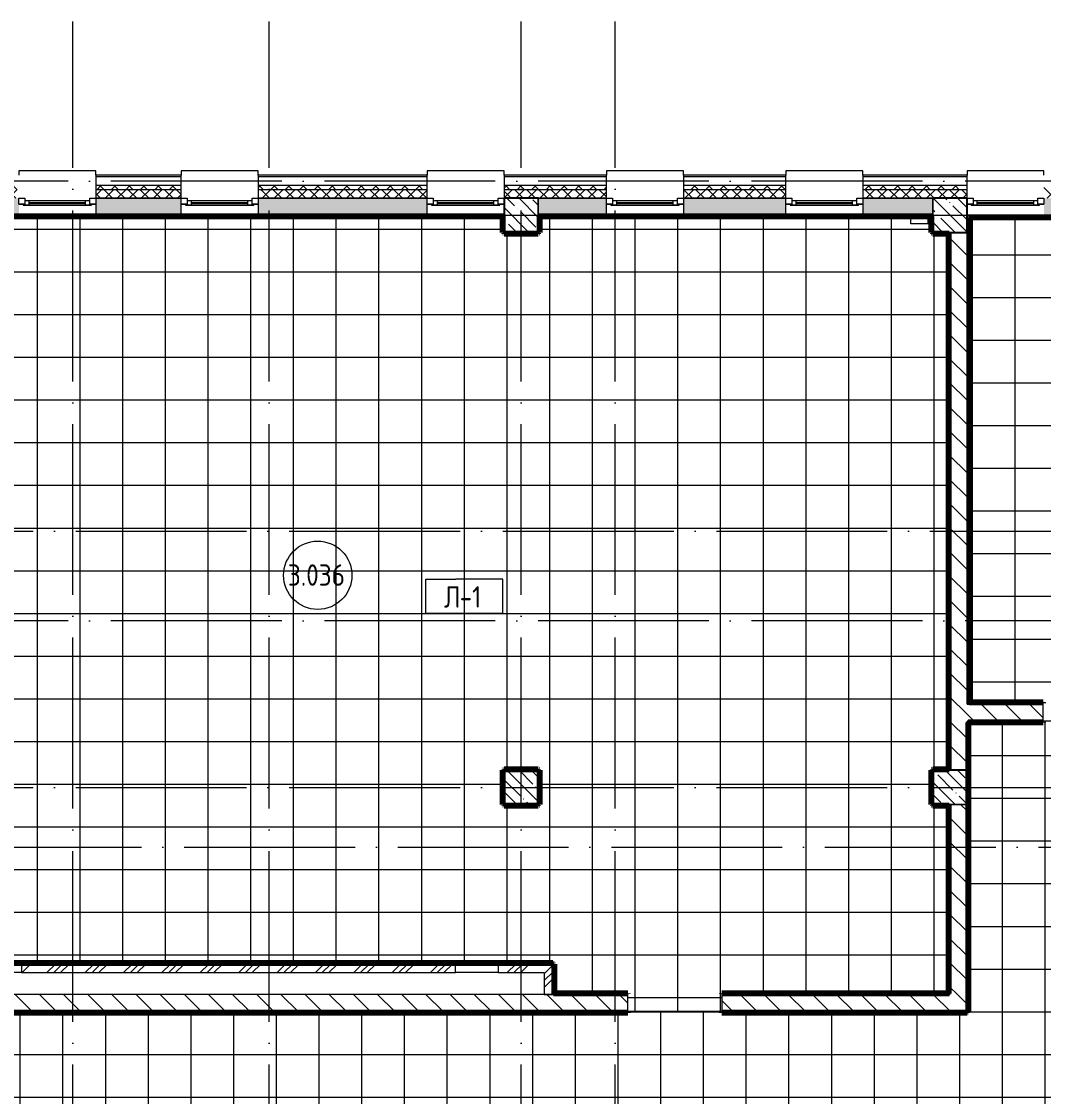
# Model space of a CAD drawing. Header units: millimetres. Extents: x 97 to 215964, y -4577 to 60645.
# Drawn here: x 177098 to 189063, y 48055 to 60645 of the extents above; entities that cross this region are included whole.
import ezdxf

# ---------------------------------------------------------------- set-up
doc = ezdxf.new("R2010")
doc.units = ezdxf.units.MM
doc.linetypes.add('ADSK_Линия сетки', pattern=[2500, 2000, -250, 0, -250])
for name, color, linetype, lineweight in [('A-AREA-____-IDEN', 2, 'Continuous', 20), ('A-FLOR-____-IDEN', 11, 'Continuous', 20), ('A-FLOR-____-OTLN', 192, 'Continuous', 9), ('A-FLOR-____-PATT', 8, 'Continuous', 9), ('A-GENM-____-MCUT', 13, 'Continuous', 9), ('A-GENM-____-OTLN', 13, 'Continuous', 9), ('A-GLAZ-____-MCUT', 151, 'Continuous', 9), ('A-GLAZ-____-OTLN', 151, 'Continuous', 9), ('A-WALL-____-MCUT', 113, 'Continuous', 9), ('A-WALL-____-PATT', 111, 'Continuous', 9), ('A-WALL-FNSH-MCUT', 113, 'Continuous', 9), ('I-WALL-____-OTLN', 2, 'Continuous', 9), ('S-COLS-____-MCUT', 52, 'Continuous', 9), ('S-COLS-____-OTLN', 52, 'Continuous', 9), ('S-GRID-____-OTLN', 1, 'Continuous', 9)]:
    doc.layers.add(name, color=color, linetype=linetype, lineweight=lineweight)
doc.styles.add('GOST Common', font='GOST_Common.ttf', dxfattribs={"width": 0.9, "height": 250})
pattern_1 = [(135, (0, 0), (-141.42136, -141.42136), [])]
pattern_2 = [(45, (0, 0), (-224.5064, 224.5064), []), (45, (79.38, 0), (0, 449.0128), []), (45, (-79.38, 0), (0, 449.0128), [])]
pattern_3 = [(135, (0, 0), (-142.5612, -142.5612), []), (135, (142.56, 0), (-142.5612, -142.5612), [252.016, -50.403, 3.353, -47.05])]

# ---------------------------------------------------------------- blocks, each defined once
blk = doc.blocks.new('Окно_СКБ_1Ст1 - 120_Окно_СКБ_1Ст_900_ОК6Л-29019250-О_АИ_ПП_8_400_Целиком')
at = {"layer": 'A-GLAZ-____-MCUT', "color": 90}
for p, q in [((-450, -195), (-450, -125)), ((-450, -125), (-380, -125)), ((-380, -125), (-380, -195)), ((380, -195), (380, -125)), ((380, -125), (450, -125)), ((450, -125), (450, -195)), ((-380, -195), (-450, -195)), ((-380, -195), (-400, -195)), ((-400, -195), (-400, -205)), ((-400, -205), (400, -205)), ((400, -205), (-400, -205)), ((380, -155), (-380, -155)), ((-380, -155), (-380, -195)), ((-330, -205), (-330, -155)), ((330, -205), (330, -155)), ((380, -195), (380, -155)), ((450, -195), (380, -195)), ((400, -195), (380, -195)), ((400, -205), (400, -195))]:
    blk.add_line(p, q, dxfattribs=at)
at = {"layer": 'A-GLAZ-____-MCUT', "color": 10, "lineweight": 5}
for p, q in [((-330, -175), (330, -175)), ((330, -185), (-330, -185))]:
    blk.add_line(p, q, dxfattribs=at)
at = {"layer": 'A-GLAZ-____-OTLN', "color": 10, "lineweight": 5}
for p, q in [((-450, -195), (-400, -195)), ((400, -195), (450, -195))]:
    blk.add_line(p, q, dxfattribs=at)
blk = doc.blocks.new('Окно_СКБ_1Ст1 - 120_Окно_СКБ_1Ст_900_ОК6Л-V16-О_АИ_ПП_8_400_Целиком')
at = {"layer": 'A-GLAZ-____-MCUT', "color": 90}
for p, q in [((-450, -195), (-450, -125)), ((-450, -125), (-380, -125)), ((-380, -125), (-380, -195)), ((380, -195), (380, -125)), ((380, -125), (450, -125)), ((450, -125), (450, -195)), ((-380, -195), (-450, -195)), ((-380, -195), (-400, -195)), ((-400, -195), (-400, -205)), ((-400, -205), (400, -205)), ((400, -205), (-400, -205)), ((380, -155), (-380, -155)), ((-380, -155), (-380, -195)), ((-330, -205), (-330, -155)), ((330, -205), (330, -155)), ((380, -195), (380, -155)), ((450, -195), (380, -195)), ((400, -195), (380, -195)), ((400, -205), (400, -195))]:
    blk.add_line(p, q, dxfattribs=at)
at = {"layer": 'A-GLAZ-____-MCUT', "color": 10, "lineweight": 5}
for p, q in [((-330, -175), (330, -175)), ((330, -185), (-330, -185))]:
    blk.add_line(p, q, dxfattribs=at)
at = {"layer": 'A-GLAZ-____-OTLN', "color": 10, "lineweight": 5}
for p, q in [((-450, -195), (-400, -195)), ((400, -195), (450, -195))]:
    blk.add_line(p, q, dxfattribs=at)
blk = doc.blocks.new('WNW_Отлив1 - Отлив_металлический 2-28596055-О_АИ_ПП_8_400_Целиком')
at = {"layer": 'A-GLAZ-____-OTLN', "color": 10, "lineweight": 5}
for p, q in [((450, 320), (-450, 320)), ((-450, 320), (-450, 270)), ((450, 270), (450, 320))]:
    blk.add_line(p, q, dxfattribs=at)
blk = doc.blocks.new('ASML_АР_Отделка Люка - ВО Отделка люков_Грунтовка 0_Шпатлевка 0_Окраска 0_0-42722003-О_АИ_ПП_8_400_Целиком')
at = {"layer": 'A-GENM-____-MCUT', "color": 130, "lineweight": 25}
for p, q in [((250, 3), (-250, 3)), ((-250, 3), (-250, 0)), ((250, 0), (250, 3)), ((-250, 0), (250, 0))]:
    blk.add_line(p, q, dxfattribs=at)
blk = doc.blocks.new('0083_СОШ675_АР_R22_rvt-1-О_АИ_ПП_8_400_Целиком')
at = {"layer": 'A-WALL-____-PATT', "lineweight": 5}
h = blk.add_hatch(dxfattribs=at)
h.set_pattern_fill('FP_9', color=10, style=0, pattern_type=2)
h.set_pattern_definition([(135, (0, 0), (-84.85281, -84.85281), []), (225, (0, 0), (84.85281, -84.85281), [])])
h.paths.add_polyline_path([(136230, 58675), (136350, 58675), (136350, 58725), (134480, 58725), (134480, 58675), (135945, 58675)])
h.paths.add_polyline_path([(133429, 58675), (133580, 58675), (133580, 58725), (132380, 58725), (132380, 58675), (132800, 58675)])
h.paths.add_polyline_path([(129370, 58675), (129370, 58725), (128150, 58725), (128150, 58675), (129027, 58675)])
h.paths.add_polyline_path([(131480, 58675), (131480, 58725), (130270, 58725), (130270, 58675), (130285, 58675)])
h.paths.add_polyline_path([(127250, 58675), (127250, 58725), (126050, 58725), (126050, 58675)])
h.paths.add_polyline_path([(125150, 58675), (125150, 58725), (123950, 58725), (123950, 58675), (123996, 58675)])
h.paths.add_polyline_path([(120170, 58675), (120170, 58725), (119170, 58725), (119170, 58675)])
h.paths.add_polyline_path([(123050, 58675), (123050, 58725), (121070, 58725), (121070, 58675), (122738, 58675)])
h.paths.add_polyline_path([(118270, 58675), (118270, 58725), (113841, 58725), (113841, 58675), (117707, 58675)])
h = blk.add_hatch(dxfattribs=at)
h.set_pattern_fill('FP_16', color=10, style=0, pattern_type=2)
h.set_pattern_definition([(45, (0, 0), (-70.71068, 70.71068), []), (135, (0, 0), (-70.71068, -70.71068), [])])
h.paths.add_polyline_path([(136250, 58575), (136400, 58575), (136400, 58675), (134480, 58675), (134480, 58575), (136230, 58575)])
h.paths.add_polyline_path([(133180, 58575), (133580, 58575), (133580, 58675), (132380, 58675), (132380, 58575), (132800, 58575)])
h.paths.add_polyline_path([(131480, 58575), (131480, 58675), (130270, 58675), (130270, 58575), (130285, 58575)])
h.paths.add_polyline_path([(128970, 58575), (129370, 58575), (129370, 58675), (128150, 58675), (128150, 58575), (128398, 58575)])
h.paths.add_polyline_path([(127250, 58575), (127250, 58675), (126050, 58675), (126050, 58575)])
h.paths.add_polyline_path([(123996, 58575), (125150, 58575), (125150, 58675), (123950, 58675), (123950, 58575)])
h.paths.add_polyline_path([(123050, 58575), (123050, 58675), (121070, 58675), (121070, 58575), (122738, 58575)])
h.paths.add_polyline_path([(120170, 58575), (120170, 58675), (119170, 58675), (119170, 58575)])
h.paths.add_polyline_path([(118270, 58575), (118270, 58675), (113841, 58675), (113841, 58575), (118000, 58575)])
h = blk.add_hatch(dxfattribs=at)
h.set_pattern_fill('FP_69', color=10, style=0, pattern_type=2)
h.set_pattern_definition([(50, (0, 0), (364.3679, -31.8783), [38.1, -419.1]), (355, (0, 0), (-70.48585, 382.1133), [30.48, -335.28]), (100.451, (30.36, -2.66), (293.885, 350.2334), [32.38, -356.18]), (46.184, (0, 101.6), (542.1585, -84.0858), [57.15, -628.65]), (96.636, (45.2, 94.6), (474.8049, 494.8554), [48.57, -534.27]), (351.184, (0, 101.6), (474.8102, 494.85), [45.72, -502.92]), (21, (50.8, 76.2), (303.22847, -204.53046), [38.1, -419.1]), (326, (50.8, 76.2), (123.6039, 368.376), [30.48, -335.28]), (71.451, (76.07, 59.16), (426.8341, 163.8427), [32.38, -356.18]), (37.5, (0, 0), (6.17665, 169.11015), [16.764, -314.452, 16.764, -323.596, -336.55]), (37.5, (0, 0), (6.17665, 169.11015), [-671.576, 16.764, -319.786]), (7.5, (0, 0), (133.63888, 200.3615), [16.764, -177.292, 16.764, -306.832, -128.27]), (7.5, (0, 0), (133.63888, 200.3615), [-517.652, 16.764, -111.506]), (327.5, (-113.28, 0), (271.18182, -11.45836), [16.764, -110.236, 16.764, -379.476, -525.78]), (327.5, (-113.28, 0), (271.18182, -11.45836), [-523.24, 16.764, -509.016]), (317.5, (-164.08, 0), (296.2585, 50.85285), [16.764, -148.336, 16.764, -246.38, -373.38]), (317.5, (-164.08, 0), (296.2585, 50.85285), [-428.244, 16.764, -356.616])])
h.paths.add_polyline_path([(136500, 58375), (136500, 58575), (134480, 58575), (134480, 58375), (135945, 58375)])
h.paths.add_polyline_path([(133180, 58375), (133180, 58575), (132380, 58575), (132380, 58375), (132800, 58375)])
h.paths.add_polyline_path([(131480, 58375), (131480, 58575), (130270, 58575), (130270, 58375), (130285, 58375)])
h.paths.add_polyline_path([(128398, 58375), (128970, 58375), (128970, 58575), (128150, 58575), (128150, 58375)])
h.paths.add_polyline_path([(127250, 58375), (127250, 58575), (126050, 58575), (126050, 58375)])
h.paths.add_polyline_path([(125150, 58375), (125150, 58575), (124350, 58575), (124350, 58375)])
h.paths.add_polyline_path([(123050, 58375), (123050, 58575), (121070, 58575), (121070, 58375), (122738, 58375)])
h.paths.add_polyline_path([(118270, 58375), (118270, 58575), (118000, 58575), (118000, 58375)])
h.paths.add_polyline_path([(120170, 58375), (120170, 58575), (119170, 58575), (119170, 58375)])
h.paths.add_polyline_path([(117600, 58375), (117600, 58575), (114250, 58575), (114250, 58375), (115192, 58375)])
h.paths.add_polyline_path([(113400, 58375), (113400, 58575), (109100, 58575), (109100, 58375), (113305, 58375)])
h.paths.add_polyline_path([(113800, 58375), (113850, 58375), (113850, 58575), (113800, 58575)])
h = blk.add_hatch(dxfattribs=at)
h.set_pattern_fill('FP_10', color=10, style=0, pattern_type=2)
h.set_pattern_definition(pattern_1)
h.paths.add_polyline_path([(129170, 51875), (129370, 51875), (129370, 58175), (129170, 58175), (129170, 51908)])
h = blk.add_hatch(dxfattribs=at)
h.set_pattern_fill('FP_10', color=10, style=0, pattern_type=2)
h.set_pattern_definition(pattern_1)
h.paths.add_polyline_path([(136259, 52450), (136499, 52450), (136499, 52650), (131360, 52650), (131360, 52450), (135945, 52450)])
h.paths.add_polyline_path([(129370, 52450), (130260, 52450), (130260, 52650), (129370, 52650)])
h = blk.add_hatch(dxfattribs=at)
h.set_pattern_fill('FP_10', color=10, style=0, pattern_type=2)
h.set_pattern_definition(pattern_1)
h.paths.add_polyline_path([(129370, 49250), (129370, 51475), (129170, 51475), (129170, 49250)])
h = blk.add_hatch(dxfattribs=at)
h.set_pattern_fill('FP_11', color=10, style=0, pattern_type=2)
h.set_pattern_definition(pattern_2)
h.paths.add_polyline_path([(123380, 49506), (123380, 49606), (118300, 49606), (118300, 49506), (122738, 49506)])
h.paths.add_polyline_path([(117800, 49506), (118000, 49506), (118000, 49606), (117800, 49606), (117800, 49603)])
h.paths.add_polyline_path([(124420, 49506), (124420, 49606), (123880, 49606), (123880, 49506)])
h = blk.add_hatch(dxfattribs=at)
h.set_pattern_fill('FP_11', color=10, style=0, pattern_type=2)
h.set_pattern_definition(pattern_2)
h.paths.add_polyline_path([(124520, 49250), (124520, 49606), (124420, 49606), (124420, 49250)])
h = blk.add_hatch(dxfattribs=at)
h.set_pattern_fill('FP_10', color=10, style=0, pattern_type=2)
h.set_pattern_definition(pattern_1)
h.paths.add_polyline_path([(129370, 49050), (129370, 49250), (126500, 49250), (126500, 49050), (127769, 49050)])
h.paths.add_polyline_path([(125400, 49050), (125400, 49250), (110950, 49250), (110950, 49050), (115140, 49050), (115140, 49170), (115640, 49170), (115640, 49050), (125254, 49050)])
h.paths.add_polyline_path([(109100, 49050), (109450, 49050), (109450, 49250), (109100, 49250)])
at = {"layer": 'S-COLS-____-OTLN', "lineweight": 5}
h = blk.add_hatch(dxfattribs=at)
h.set_pattern_fill('FP_8', color=256, style=0, pattern_type=2)
h.set_pattern_definition(pattern_3)
h.paths.add_polyline_path([(123996, 58175), (124350, 58175), (124350, 58575), (123950, 58575), (123950, 58175)])
h = blk.add_hatch(dxfattribs=at)
h.set_pattern_fill('FP_8', color=256, style=0, pattern_type=2)
h.set_pattern_definition(pattern_3)
h.paths.add_polyline_path([(128970, 58175), (129370, 58175), (129370, 58575), (128970, 58575), (128970, 58375)])
h = blk.add_hatch(dxfattribs=at)
h.set_pattern_fill('FP_8', color=256, style=0, pattern_type=2)
h.set_pattern_definition(pattern_3)
h.paths.add_polyline_path([(123950, 51475), (124350, 51475), (124350, 51875), (123950, 51875)])
h = blk.add_hatch(dxfattribs=at)
h.set_pattern_fill('FP_8', color=256, style=0, pattern_type=2)
h.set_pattern_definition(pattern_3)
h.paths.add_polyline_path([(129170, 51475), (129370, 51475), (129370, 51875), (128970, 51875), (128970, 51475), (129027, 51475)])
at = {"layer": 'A-FLOR-____-OTLN', "color": 90}
blk.add_line((128910, 58360), (128910, 58275), dxfattribs=at)
at = {"layer": 'A-WALL-____-MCUT', "color": 90}
for p, q in [((119170, 58825), (119170, 58725)), ((120170, 58725), (120170, 58825)), ((121070, 58825), (121070, 58725)), ((123050, 58725), (123050, 58825)), ((123950, 58825), (123950, 58725)), ((125150, 58725), (125150, 58825)), ((126050, 58825), (126050, 58725)), ((127250, 58725), (127250, 58825)), ((128150, 58825), (128150, 58725)), ((129370, 58725), (129370, 58825)), ((119170, 58675), (119170, 58575)), ((120170, 58575), (120170, 58675)), ((121070, 58675), (121070, 58575)), ((123050, 58575), (123050, 58675)), ((123950, 58675), (123950, 58575)), ((125150, 58575), (125150, 58675)), ((126050, 58675), (126050, 58575)), ((127250, 58575), (127250, 58675)), ((128150, 58675), (128150, 58575)), ((129370, 58575), (129370, 58675)), ((123950, 58575), (124350, 58575)), ((128970, 58575), (129370, 58575))]:
    blk.add_line(p, q, dxfattribs=at)
at = {"layer": 'A-WALL-____-MCUT', "color": 10, "lineweight": 5}
for p, q in [((120170, 58825), (119170, 58825)), ((123050, 58825), (121070, 58825)), ((125150, 58825), (123950, 58825)), ((127250, 58825), (126050, 58825)), ((129370, 58825), (128150, 58825)), ((124350, 58575), (124350, 58375)), ((128970, 58375), (128970, 58575)), ((129370, 51475), (129170, 51475))]:
    blk.add_line(p, q, dxfattribs=at)
at = {"layer": 'A-WALL-____-MCUT', "color": 50, "lineweight": 13}
for p, q in [((119170, 58725), (119170, 58675)), ((120170, 58725), (119170, 58725)), ((120170, 58675), (119170, 58675)), ((120170, 58675), (120170, 58725)), ((121070, 58725), (121070, 58675)), ((123050, 58725), (121070, 58725)), ((123050, 58675), (121070, 58675)), ((123050, 58675), (123050, 58725)), ((123950, 58725), (123950, 58675)), ((125150, 58725), (123950, 58725)), ((125150, 58675), (123950, 58675)), ((125150, 58675), (125150, 58725)), ((126050, 58725), (126050, 58675)), ((127250, 58725), (126050, 58725)), ((127250, 58675), (126050, 58675)), ((127250, 58675), (127250, 58725)), ((128150, 58725), (128150, 58675)), ((129370, 58725), (128150, 58725)), ((129370, 58675), (128150, 58675)), ((129370, 58675), (129370, 58725)), ((119170, 58575), (119170, 58375)), ((120170, 58575), (119170, 58575)), ((119170, 58575), (120170, 58575)), ((120170, 58375), (120170, 58575)), ((121070, 58575), (121070, 58375)), ((123050, 58575), (121070, 58575)), ((121070, 58575), (123050, 58575)), ((123050, 58375), (123050, 58575)), ((125150, 58575), (124350, 58575)), ((124350, 58575), (125150, 58575)), ((125150, 58375), (125150, 58575)), ((126050, 58575), (126050, 58375)), ((127250, 58575), (126050, 58575)), ((126050, 58575), (127250, 58575)), ((127250, 58375), (127250, 58575)), ((128150, 58575), (128150, 58375)), ((128970, 58575), (128150, 58575)), ((128150, 58575), (128970, 58575)), ((119170, 58375), (120170, 58375)), ((121070, 58375), (123050, 58375)), ((124350, 58375), (125150, 58375)), ((126050, 58375), (127250, 58375)), ((128150, 58375), (128970, 58375)), ((129370, 58175), (129170, 58175)), ((129170, 58175), (129170, 51875)), ((129370, 52650), (129370, 58175)), ((130260, 52650), (129370, 52650)), ((130260, 52450), (130260, 52650)), ((129370, 52450), (130260, 52450)), ((129370, 51875), (129370, 52450)), ((129170, 51875), (129370, 51875)), ((129170, 51475), (129170, 49250)), ((129370, 49250), (129370, 51475)), ((123380, 49606), (118300, 49606)), ((123380, 49599), (123380, 49606)), ((124420, 49606), (123880, 49606)), ((123880, 49606), (123880, 49599)), ((124520, 49606), (124420, 49606)), ((124520, 49250), (124520, 49606)), ((118300, 49603), (118300, 49506)), ((118300, 49506), (123380, 49506)), ((123380, 49506), (123380, 49596)), ((123880, 49596), (123880, 49506)), ((123880, 49506), (124420, 49506)), ((124420, 49506), (124420, 49250)), ((125400, 49250), (117800, 49250)), ((124420, 49250), (124520, 49250)), ((125400, 49050), (125400, 49250)), ((129170, 49250), (126500, 49250)), ((126500, 49250), (126500, 49050)), ((129370, 49050), (129370, 49250)), ((115640, 49050), (125400, 49050)), ((126500, 49050), (129370, 49050))]:
    blk.add_line(p, q, dxfattribs=at)
at = {"layer": 'A-WALL-FNSH-MCUT', "color": 90}
for p, q in [((120170, 58845), (119170, 58845)), ((119170, 58845), (119170, 58825)), ((120170, 58825), (120170, 58845)), ((123050, 58845), (121070, 58845)), ((121070, 58845), (121070, 58825)), ((123050, 58825), (123050, 58845)), ((125150, 58845), (123950, 58845)), ((123950, 58845), (123950, 58825)), ((125150, 58825), (125150, 58845)), ((127250, 58845), (126050, 58845)), ((126050, 58845), (126050, 58825)), ((127250, 58825), (127250, 58845)), ((129370, 58845), (128150, 58845)), ((128150, 58845), (128150, 58825)), ((129370, 58825), (129370, 58845))]:
    blk.add_line(p, q, dxfattribs=at)
at = {"layer": 'I-WALL-____-OTLN', "color": 90}
for p, q in [((119170, 58375), (118270, 58375)), ((121070, 58375), (120170, 58375)), ((123950, 58375), (123050, 58375)), ((126050, 58375), (125150, 58375)), ((128150, 58375), (127250, 58375)), ((130270, 58375), (129370, 58375)), ((118300, 49506), (118000, 49506)), ((123880, 49506), (123380, 49506))]:
    blk.add_line(p, q, dxfattribs=at)
at = {"layer": 'S-COLS-____-MCUT', "color": 130, "lineweight": 25}
for p, q in [((124350, 58575), (123950, 58575)), ((123950, 58575), (123950, 58175)), ((129370, 58575), (128970, 58575)), ((129370, 58175), (129370, 58575)), ((124350, 58175), (124350, 58375)), ((128970, 58375), (128970, 58175)), ((123950, 58175), (124350, 58175)), ((128970, 58175), (129370, 58175)), ((124350, 51875), (123950, 51875)), ((123950, 51875), (123950, 51475)), ((124350, 51475), (124350, 51875)), ((129370, 51875), (128970, 51875)), ((128970, 51875), (128970, 51475)), ((129370, 51475), (129370, 51875)), ((123950, 51475), (124350, 51475)), ((128970, 51475), (129170, 51475))]:
    blk.add_line(p, q, dxfattribs=at)
at = {"layer": 'S-COLS-____-OTLN', "color": 90}
for p, q in [((124350, 58375), (124350, 58575)), ((128970, 58575), (128970, 58375)), ((129170, 51475), (129370, 51475))]:
    blk.add_line(p, q, dxfattribs=at)
at = {"layer": 'A-GENM-____-OTLN', "color": 90, "lineweight": 9}
blk.add_blockref('ASML_АР_Отделка Люка - ВО Отделка люков_Грунтовка 0_Шпатлевка 0_Окраска 0_0-42722003-О_АИ_ПП_8_400_Целиком', (123630, 49596), dxfattribs=at)
at = {"layer": 'A-GLAZ-____-OTLN', "color": 90, "lineweight": 9}
for name, p in [('WNW_Отлив1 - Отлив_металлический 2-28596055-О_АИ_ПП_8_400_Целиком', (118720, 58575)), ('WNW_Отлив1 - Отлив_металлический 2-28596055-О_АИ_ПП_8_400_Целиком', (120620, 58575)), ('WNW_Отлив1 - Отлив_металлический 2-28596055-О_АИ_ПП_8_400_Целиком', (123500, 58575)), ('WNW_Отлив1 - Отлив_металлический 2-28596055-О_АИ_ПП_8_400_Целиком', (125600, 58575)), ('WNW_Отлив1 - Отлив_металлический 2-28596055-О_АИ_ПП_8_400_Целиком', (127700, 58575)), ('WNW_Отлив1 - Отлив_металлический 2-28596055-О_АИ_ПП_8_400_Целиком', (129820, 58575)), ('Окно_СКБ_1Ст1 - 120_Окно_СКБ_1Ст_900_ОК6Л-29019250-О_АИ_ПП_8_400_Целиком', (118720, 58700)), ('Окно_СКБ_1Ст1 - 120_Окно_СКБ_1Ст_900_ОК6Л-29019250-О_АИ_ПП_8_400_Целиком', (120620, 58700)), ('Окно_СКБ_1Ст1 - 120_Окно_СКБ_1Ст_900_ОК6Л-V16-О_АИ_ПП_8_400_Целиком', (123500, 58700)), ('Окно_СКБ_1Ст1 - 120_Окно_СКБ_1Ст_900_ОК6Л-29019250-О_АИ_ПП_8_400_Целиком', (125600, 58700)), ('Окно_СКБ_1Ст1 - 120_Окно_СКБ_1Ст_900_ОК6Л-29019250-О_АИ_ПП_8_400_Целиком', (127700, 58700)), ('Окно_СКБ_1Ст1 - 120_Окно_СКБ_1Ст_900_ОК6Л-29019250-О_АИ_ПП_8_400_Целиком', (129820, 58700))]:
    blk.add_blockref(name, p, dxfattribs=at)
blk = doc.blocks.new('ADSK_Марка_Перекрытие - Типоразмер_ADSK_Марка-158127-О_АИ_ПП_8_400_Целиком')
at = {"layer": 'A-FLOR-____-IDEN'}
for p, q in [((-4.5, 4), (-1, 4)), ((-4.5, 0), (-4.5, 4)), ((4.5, 4), (-1, 4)), ((4.5, 0), (4.5, 4)), ((4.5, 0), (-4.5, 0)), ((-4.5, 0), (4, 0))]:
    blk.add_line(p, q, dxfattribs=at)
blk = doc.blocks.new('ADSK_Марка_Помещение_ОдноЗначение - Номер-159740-О_АИ_ПП_8_400_Целиком')
at = {"layer": 'A-AREA-____-IDEN'}
blk.add_circle((0, 0), 4, dxfattribs=at)

msp = doc.modelspace()

# ---------------------------------------------------------------- hatches: boundary and pattern name
at = {"layer": 'A-FLOR-____-PATT'}
h = msp.add_hatch(dxfattribs=at)
h.set_pattern_fill('FP_184', color=256, style=0, pattern_type=2)
h.set_pattern_definition([(0, (182282.86, 53712.5), (0, 500), []), (90, (182282.86, 53712.5), (-500, 3e-14), [])])
h.paths.add_polyline_path([(184197.88761, 49050.000586), (185297.865689, 49050.000701), (185297.88761, 49265.000586), (187952.867075, 49265.000586), (187952.867075, 51459.999414), (187767.865903, 51459.999414), (187767.865903, 51464.999414), (187757.865903, 51466.01099), (187757.865903, 51474.999414), (187752.865903, 51474.999414), (187752.865903, 51874.999414), (187757.865903, 51874.999414), (187757.865903, 51884.999414), (187767.865903, 51884.999414), (187767.865903, 51889.999414), (187952.867075, 51889.999414), (187952.867075, 58159.999414), (187767.865903, 58159.999414), (187767.865903, 58164.999414), (187757.865903, 58164.999414), (187757.865903, 58174.999414), (187752.865903, 58174.999414), (187752.865903, 58275), (187507.843981, 58275), (187507.843981, 58360), (183162.865903, 58360), (183162.865903, 58174.999414), (183157.865903, 58174.999414), (183157.865903, 58164.999414), (183147.865903, 58164.999414), (183146.8916, 58159.999414), (182747.865903, 58159.999414), (182747.843981, 58164.999414), (182737.865903, 58164.999414), (182737.865903, 58174.999414), (182732.865903, 58174.999414), (182732.865903, 58359.999414), (176812.865903, 58359.999414), (176812.865903, 58174.999414), (176807.865903, 58174.999414), (176807.288425, 58164.999414), (176797.865903, 58164.999414), (176797.367842, 58159.999414), (176612.887693, 58159.999414), (176612.887693, 51889.999414), (176797.865903, 51889.999414), (176797.865903, 51884.999414), (176807.865903, 51884.999414), (176807.865903, 51874.999414), (176812.865903, 51873.989537), (176812.865903, 51474.999414), (176807.865903, 51474.999414), (176807.865903, 51464.999414), (176797.865903, 51464.999414), (176797.865903, 51459.999414), (176612.887693, 51459.999414), (176612.887693, 49620.500586), (183317.887329, 49620.500586), (183317.887329, 49615.500586), (183327.887329, 49615.500586), (183327.887329, 49605.500586), (183332.887329, 49605.478231), (183332.887329, 49265.000586), (184197.88761, 49265.000586), (184197.88761, 49050.004572)])
h.paths.add_polyline_path([(183147.865903, 51459.999414), (182747.865903, 51459.999414), (182747.865903, 51464.999414), (182737.865903, 51464.999414), (182737.865903, 51474.999414), (182732.865903, 51476.006344), (182732.865903, 51874.999414), (182737.865903, 51874.999414), (182738.399536, 51884.999414), (182747.865903, 51884.999414), (182748.796362, 51889.999414), (183147.865903, 51889.999414), (183147.865903, 51884.999414), (183157.865903, 51884.999414), (183157.865903, 51874.999414), (183162.865903, 51874.999414), (183162.865903, 51474.999414), (183157.865903, 51474.999414), (183157.507005, 51464.999414), (183147.865903, 51464.999414)])
h = msp.add_hatch(dxfattribs=at)
h.set_pattern_fill('FP_183', color=256, style=0, pattern_type=2)
h.set_pattern_definition([(90, (191732.36, 55412.5), (-500, 3e-14), []), (180, (191732.36, 55412.5), (-6e-14, -500), [])])
h.paths.add_polyline_path([(189057.887824, 52450.002606), (190157.864168, 52450.002921), (190157.887824, 52675.002606), (195271.887824, 52675.002606), (195271.887824, 58350), (193887.843981, 58350), (193887.843981, 58275), (193687.843981, 58275), (193687.843981, 58350), (192392.865903, 58350), (192392.865903, 58174.999414), (192387.865903, 58174.999414), (192387.865903, 58164.999414), (192377.865903, 58164.999414), (192377.865903, 58159.999414), (191977.865903, 58159.999414), (191977.865903, 58164.999414), (191967.865903, 58164.999414), (191967.865903, 58174.999414), (191962.865903, 58175.666593), (191962.865903, 58350), (189732.843981, 58350), (189732.843981, 58275), (189532.843981, 58275), (189532.843981, 58350), (188192.867075, 58350), (188192.867075, 52675.002606), (189057.887824, 52675.002606), (189057.887824, 52649.99862)])
h = msp.add_hatch(dxfattribs=at)
h.set_pattern_fill('FP_186', color=256, style=0, pattern_type=2)
h.set_pattern_definition([(0, (181582.87, 40547.53), (0, 500), []), (90, (181582.87, 40547.53), (-500, 3e-14), [])])
h.paths.add_polyline_path([(171474.043715, 35975), (171897.88841, 35975), (171897.88841, 35990), (172597.865903, 35990), (172597.865903, 39759.999414), (172197.887824, 39759.999414), (172197.887824, 39764.999414), (172187.887824, 39764.999414), (172187.887824, 39774.999414), (172182.887824, 39774.999414), (172182.887824, 40175), (172187.887824, 40175), (172187.887824, 40185), (172197.887824, 40185), (172197.887824, 40190), (172597.865903, 40190), (172597.865903, 45309.999414), (172197.887824, 45309.999414), (172197.865903, 45314.999414), (172187.887824, 45314.999414), (172187.887824, 45324.999414), (172182.887824, 45325), (172182.887824, 45725), (172187.887824, 45725), (172187.887824, 45735), (172197.887824, 45735), (172197.887824, 45740), (172597.865903, 45740), (172597.865903, 49035.000586), (169597.933672, 49035.000586), (169597.933672, 49050.000586), (168497.933672, 49050.000586), (168497.933672, 49035.000586), (167912.887824, 49035.000586), (167912.887824, 39765), (167907.887824, 39765), (167907.879725, 39760), (167882.888672, 39760), (167882.888672, 39615), (167667.866751, 39614.982463), (167667.888672, 36915), (167882.888672, 36914.011716), (167882.888672, 36830), (169387.88841, 36830), (169387.88841, 36825), (169397.88841, 36825), (169397.88841, 36815), (169402.88841, 36814.900662), (169402.88841, 35990), (169797.88841, 35990), (169797.88841, 35975), (170216.283849, 35975)])
h.paths.add_polyline_path([(195188.800797, 48731.791029), (195188.619068, 48732.479078), (195188.619068, 48731.797288)])
h.paths.add_polyline_path([(195168.495887, 48730.472294), (195173.582239, 48731.295562), (195167.632823, 48731.034251)])
h.paths.add_polyline_path([(195012.219859, 48880.21654), (195011.995887, 48887.478128), (195011.581673, 48887.478128), (195011.801386, 48884.978128)])
h.paths.add_polyline_path([(175297.887824, 35975), (176397.887824, 35975), (176397.887824, 35990), (177182.887824, 35990), (177182.887824, 36424.940333), (177187.887824, 36424.940333), (177187.887824, 36434.940333), (177197.887824, 36434.940333), (177197.887824, 36439.940333), (177482.865903, 36439.940333), (177482.865903, 45324.968528), (177487.865903, 45325.867366), (177487.865903, 45334.968424), (177497.865903, 45334.968424), (177497.865903, 45339.968424), (194907.865903, 45340.359921), (194907.865903, 45502.5), (194912.865903, 45502.5), (194912.865903, 45512.5), (194922.865903, 45512.5), (194922.865903, 45517.5), (195282.887824, 45517.5), (195282.887824, 45854.999414), (195497.865903, 45854.999414), (195497.865903, 48054.999414), (195282.887824, 48054.999414), (195282.887824, 48602.500586), (195277.887824, 48602.500586), (195277.079671, 48774.498057), (195270.399715, 48768.005083), (195261.400285, 48761.297529), (195254.297163, 48755.991941), (195244.192695, 48750.29037), (195233.938395, 48744.685224), (195224.541773, 48740.473672), (195223.725279, 48741.160291), (195198.680658, 48733.50999), (195178.557477, 48730.889347), (195158.32557, 48730.893854), (195135.654594, 48734.051847), (195113.006834, 48740.259668), (195097.700115, 48747.459954), (195074.589432, 48761.372235), (195066.592059, 48768.930958), (195046.184859, 48788.658863), (195040.006898, 48798.414418), (195027.509106, 48819.104038), (195015.152714, 48857.293357), (195012.33601, 48873.462074), (195010.995887, 49003.304042), (195010.995887, 49030.000586), (194827.887824, 49030.000586), (194827.887824, 49035.000586), (194797.865903, 49035.000586), (194797.865903, 49050.000586), (193747.865903, 49050.000586), (193747.865903, 49035.000586), (192992.888824, 49035.000586), (192992.888824, 49050.000586), (191892.888824, 49050.000586), (191892.888824, 49035.000586), (191297.888824, 49035.000586), (191297.888824, 49040.000586), (191287.888824, 49040.000586), (191287.888824, 49050.000586), (191282.888824, 49050.000586), (191282.888824, 52435.002606), (190157.887824, 52435.002606), (190157.887824, 52450.002606), (189057.887824, 52450.002606), (189057.887824, 52435.002606), (188182.867075, 52435.002606), (188182.867075, 49050.000586), (188177.867075, 49050.000586), (188177.867075, 49040.000586), (188167.867075, 49040.000586), (188167.800648, 49035.000586), (185297.88761, 49035.000586), (185297.88761, 49050.000586), (184197.88761, 49050.000586), (184197.88761, 49035.000586), (172647.843981, 49035.000586), (172647.865903, 45740), (173047.865903, 45740), (173047.865903, 45735), (173057.865903, 45735), (173057.865903, 45725), (173062.865903, 45725), (173062.865903, 45324.999414), (173057.865903, 45324.999414), (173057.865903, 45314.999414), (173047.865903, 45314.999414), (173047.843981, 45309.999414), (172647.843981, 45309.999414), (172647.865903, 40190), (173047.865903, 40190), (173047.865903, 40185), (173057.865903, 40185), (173057.865903, 40175), (173062.865903, 40175), (173062.865903, 39774.999414), (173057.865903, 39774.999414), (173057.865903, 39764.999414), (173047.865903, 39764.999414), (173047.865903, 39759.999414), (172647.843981, 39759.999414), (172647.865903, 35990), (175297.887824, 35990), (175297.887824, 35985)])
h.paths.add_polyline_path([(195128.022497, 48735.761642), (195130.290066, 48735.874745), (195128.022497, 48737.294971), (195124.731579, 48737.276662), (195127.834229, 48735.848314)])
h.paths.add_polyline_path([(195200.757649, 48769.126679), (195211.791383, 48772.404685), (195202.392628, 48769.711665)])
h.paths.add_polyline_path([(195102.530222, 48783.847241), (195099.280764, 48786.910605), (195101.741099, 48784.437456)])
h.paths.add_polyline_path([(195072.768305, 48812.100283), (195061.865988, 48833.285458), (195054.369105, 48845.539508), (195062.982889, 48826.233168), (195068.823673, 48817.86263), (195072.121686, 48813.044868)])
h.paths.add_polyline_path([(195071.413848, 48814.443898), (195062.407775, 48828.549108), (195055.516408, 48843.930896), (195057.045739, 48842.642898), (195071.021482, 48815.213959)])
h.paths.add_polyline_path([(195268.941328, 48817.86263), (195277.887824, 48833.991217), (195276.932569, 48833.11431), (195269.312418, 48819.324567)])
h.paths.add_polyline_path([(195276.423809, 48830.67512), (195277.887824, 48831.704268), (195276.746986, 48831.169993), (195276.710613, 48831.114295)])
h.paths.add_polyline_path([(195188.942587, 48855.540017), (195185.895887, 48854.840444), (195187.766043, 48854.990074)])
h.paths.add_polyline_path([(195186.892377, 48853.114472), (195198.856977, 48866.581638), (195192.264729, 48858.77253), (195187.892149, 48854.297272)])
h.paths.add_polyline_path([(195144.888752, 48859.195417), (195138.00195, 48868.907683), (195139.310684, 48865.79758), (195144.727045, 48859.386812)])
h.paths.add_polyline_path([(195133.698465, 48881.279312), (195132.93108, 48884.978128), (195133.686316, 48884.978128), (195133.695887, 48882.064179)])
h.paths.add_polyline_path([(195148.049187, 48914.41624), (195151.095887, 48915.115812), (195149.22573, 48914.966182)])
h.paths.add_polyline_path([(195136.632231, 48866.581638), (195133.698465, 48881.279312), (195134.343572, 48894.194105), (195133.668303, 48890.462342), (195133.428298, 48881.279312), (195136.427263, 48867.346588)])
h.paths.add_polyline_path([(195168.495887, 48849.594821), (195178.266986, 48850.803306), (195172.261166, 48850.384205), (195160.595172, 48850.849662), (195152.447991, 48853.978128), (195159.878266, 48850.494232), (195166.579617, 48849.664665), (195167.681838, 48849.624491)])
h.paths.add_polyline_path([(195204.060694, 48884.978128), (195203.305342, 48885.013415), (195203.317106, 48888.562244)])
h.paths.add_polyline_path([(195198.989824, 48902.609669), (195198.989824, 48901.048573), (195199.041021, 48902.378128)])
h.paths.add_polyline_path([(195199.282815, 48867.177181), (195203.323471, 48879.493914), (195203.563475, 48888.676944), (195200.564511, 48902.609669), (195203.293309, 48888.676944), (195202.489677, 48875.398601), (195199.315605, 48867.275572)])
h.paths.add_polyline_path([(195193.531818, 48910.014059), (195181.642394, 48918.248513), (195170.412157, 48920.291591), (195160.288892, 48919.572051), (195164.730607, 48919.572051), (195176.396602, 48919.106594), (195184.543783, 48915.978128), (195193.448407, 48910.057655)])
h.paths.add_polyline_path([(195051.730051, 48916.445529), (195053.229424, 48918.91523), (195051.805435, 48916.683461)])
h.paths.add_polyline_path([(195277.887824, 48931.287878), (195277.020616, 48933.054815), (195277.020616, 48932.977975)])
h.paths.add_polyline_path([(195277.887824, 48935.075635), (195277.020616, 48937.931739), (195272.035507, 48947.149311), (195275.944778, 48938.762037), (195277.465952, 48935.851636)])
h.paths.add_polyline_path([(195081.875306, 48971.598709), (195087.24564, 48975.423215), (195083.73928, 48973.028986)])
h.paths.add_polyline_path([(195095.898053, 48981.624791), (195090.180708, 48977.971668), (195095.255799, 48981.193349)])
h.paths.add_polyline_path([(195115.831064, 48993.706582), (195119.502816, 48994.843725), (195116.070283, 48993.804075)])
h.paths.add_polyline_path([(195214.176913, 48996.552821), (195203.479467, 49000.244592), (195211.699379, 48997.337275), (195213.940974, 48996.627526)])
h.paths.add_polyline_path([(195192.818726, 49003.234932), (195181.471651, 49005.769836), (195192.503049, 49003.304042)])
at = {"layer": 'A-WALL-____-PATT'}
h = msp.add_hatch(color=7, dxfattribs=at)
h.paths.add_polyline_path([(181847.859167, 58364.999414), (181847.859167, 58374.999414), (179867.887824, 58374.999414), (179867.887824, 58364.999414), (181536.122638, 58364.999414)])
h.paths.add_polyline_path([(178967.887824, 58364.999414), (178967.887824, 58374.999414), (177967.88841, 58374.999414), (177967.88841, 58364.999414)])
h.paths.add_polyline_path([(176807.865903, 58364.999414), (177067.88841, 58364.999414), (177067.88841, 58374.999414), (176807.865903, 58374.999414)])
for points in [[(182747.865903, 58164.999414), (182747.865903, 58364.999414), (182737.865903, 58364.999414), (182737.865903, 58164.999414)], [(183157.865903, 58174.999414), (183157.865903, 58375), (183147.865903, 58375), (183147.865903, 58174.999414)], [(187767.865903, 58164.999414), (187767.865903, 58365), (187757.865903, 58365), (187757.865903, 58164.999414)], [(188177.867075, 52650.002606), (188177.867075, 58365), (188167.867075, 58365), (188167.867075, 52650.002606)], [(182747.865903, 58164.999414), (183157.865903, 58164.999414), (183157.865903, 58174.999414), (182747.865903, 58174.999414)], [(187957.867075, 58164.999414), (187967.867075, 58164.999414), (187967.867075, 58174.999414), (187767.865903, 58174.999414), (187767.865903, 58164.999414), (187824.921966, 58164.999414)], [(187967.867075, 51874.999414), (187967.867075, 58164.999414), (187957.867075, 58164.999414), (187957.867075, 51874.999414)], [(188167.867075, 49050.000586), (188177.867075, 49050.000586), (188177.867075, 52450.002606), (188167.867075, 52450.002606), (188167.867075, 50930.487821)], [(183147.865903, 51874.999414), (183147.865903, 51884.999414), (182737.865903, 51884.999414), (182737.865903, 51874.999414), (182747.865903, 51874.999414)], [(182747.865903, 51464.999414), (182747.865903, 51874.999414), (182737.865903, 51874.999414), (182737.865903, 51464.999414)], [(183157.865903, 51474.999414), (183157.865903, 51884.999414), (183147.865903, 51884.999414), (183147.865903, 51474.999414)], [(187957.867075, 51874.999414), (187957.867075, 51884.999414), (187757.865903, 51884.999414), (187757.865903, 51874.999414), (187824.921966, 51874.999414)], [(187767.865903, 51464.999414), (187767.865903, 51874.999414), (187757.865903, 51874.999414), (187757.865903, 51464.999414)], [(182747.865903, 51464.999414), (183157.865903, 51464.999414), (183157.865903, 51474.999414), (182747.865903, 51474.999414)], [(187957.867075, 51464.999414), (187967.867075, 51464.999414), (187967.867075, 51474.999414), (187767.865903, 51474.999414), (187767.865903, 51464.999414), (187824.921966, 51464.999414)], [(187967.867075, 49250.000586), (187967.867075, 51464.999414), (187957.867075, 51464.999414), (187957.867075, 49250.000586)], [(183317.887329, 49605.500586), (183317.887329, 49615.500586), (176597.887693, 49615.500586), (176597.887693, 49605.500586), (181536.122638, 49605.500586)], [(183327.887329, 49260.000586), (183327.887329, 49615.500586), (183317.887329, 49615.500586), (183317.887329, 49260.000586)]]:
    msp.add_hatch(color=7, dxfattribs=at).paths.add_polyline_path(points)
h = msp.add_hatch(color=7, dxfattribs=at)
h.paths.add_polyline_path([(187757.865903, 58365), (187767.865903, 58365), (187767.865903, 58375), (186947.887824, 58375), (186947.887824, 58365), (187196.042033, 58365)])
h.paths.add_polyline_path([(184847.887329, 58365), (186047.887824, 58365), (186047.887824, 58375), (184847.887329, 58375)])
h.paths.add_polyline_path([(183157.865903, 58365), (183947.887329, 58365), (183947.887329, 58375), (183157.865903, 58375)])
h = msp.add_hatch(color=7, dxfattribs=at)
h.paths.add_polyline_path([(195296.887824, 52650.002606), (195296.887824, 52660.002606), (190157.887824, 52660.002606), (190157.887824, 52650.002606), (195057.045739, 52650.002606)])
h.paths.add_polyline_path([(188177.867075, 52650.002606), (189057.887824, 52650.002606), (189057.887824, 52660.002606), (188177.867075, 52660.002606)])
h = msp.add_hatch(color=7, dxfattribs=at)
h.paths.add_polyline_path([(191287.888824, 52440.002606), (191297.888824, 52440.002606), (191297.888824, 52450.002606), (190157.887824, 52450.002606), (190157.887824, 52440.002606)])
h.paths.add_polyline_path([(189057.887824, 52440.002606), (189057.887824, 52450.002606), (188177.867075, 52450.002606), (188177.867075, 52440.002606)])
h = msp.add_hatch(color=7, dxfattribs=at)
h.paths.add_polyline_path([(187957.867075, 49250.000586), (187957.867075, 49260.000586), (185297.88761, 49260.000586), (185297.88761, 49250.000586), (186567.1621, 49250.000586)])
h.paths.add_polyline_path([(184197.88761, 49250.000586), (184197.88761, 49260.000586), (183317.887329, 49260.000586), (183317.887329, 49250.000586), (184051.642369, 49250.000586)])
h = msp.add_hatch(color=7, dxfattribs=at)
h.paths.add_polyline_path([(188177.867075, 49040.000586), (188177.867075, 49050.000586), (185297.88761, 49050.000586), (185297.88761, 49040.000586), (186567.1621, 49040.000586)])
h.paths.add_polyline_path([(184051.642369, 49040.000586), (184197.88761, 49040.000586), (184197.88761, 49050.000586), (169597.933672, 49050.000586), (169597.933672, 49040.000586), (181536.122638, 49040.000586)])
h.paths.add_polyline_path([(168497.933672, 49040.000586), (168497.933672, 49050.000586), (167907.887824, 49050.000586), (167907.887824, 49040.000586)])

# ---------------------------------------------------------------- linework, layer by layer
at = {"layer": 'A-FLOR-____-OTLN'}
for p, q in [((187507.843981, 58275), (187507.843981, 58360)), ((187752.865903, 58275), (187507.843981, 58275)), ((190157.887824, 52450.002606), (189057.887824, 52450.002606)), ((185297.88761, 49050.000586), (184197.88761, 49050.000586))]:
    msp.add_line(p, q, dxfattribs=at)
at = {"layer": 'A-WALL-____-MCUT', "color": 7}
for p, q in [((178967.887824, 58374.999414), (177967.88841, 58374.999414)), ((177967.88841, 58374.999414), (177967.88841, 58364.999414)), ((177967.88841, 58364.999414), (178967.887824, 58364.999414)), ((178967.887824, 58364.999414), (178967.887824, 58374.999414)), ((181847.859167, 58374.999414), (179867.887824, 58374.999414)), ((179867.887824, 58374.999414), (179867.887824, 58364.999414)), ((179867.887824, 58364.999414), (181847.859167, 58364.999414)), ((181847.859167, 58364.999414), (181847.859167, 58374.999414)), ((182737.865903, 58364.999414), (182737.865903, 58164.999414)), ((182747.865903, 58364.999414), (182737.865903, 58364.999414)), ((182747.865903, 58174.999414), (182747.865903, 58364.999414)), ((183147.865903, 58375), (183147.865903, 58174.999414)), ((183947.887329, 58375), (183147.865903, 58375)), ((183157.865903, 58164.999414), (183157.865903, 58365)), ((183157.865903, 58365), (183947.887329, 58365)), ((183947.887329, 58365), (183947.887329, 58375)), ((186047.887824, 58375), (184847.887329, 58375)), ((184847.887329, 58375), (184847.887329, 58365)), ((184847.887329, 58365), (186047.887824, 58365)), ((186047.887824, 58365), (186047.887824, 58375)), ((187767.865903, 58375), (186947.887824, 58375)), ((186947.887824, 58375), (186947.887824, 58365)), ((186947.887824, 58365), (187757.865903, 58365)), ((187757.865903, 58365), (187757.865903, 58164.999414)), ((187767.865903, 58174.999414), (187767.865903, 58375)), ((188177.867075, 58365), (188167.867075, 58365)), ((188167.867075, 58365), (188167.867075, 52650.002606)), ((188177.867075, 52660.002606), (188177.867075, 58365)), ((183147.865903, 58174.999414), (182747.865903, 58174.999414)), ((187967.867075, 58174.999414), (187767.865903, 58174.999414)), ((187967.867075, 51874.999414), (187967.867075, 58174.999414)), ((182737.865903, 58164.999414), (183157.865903, 58164.999414)), ((187757.865903, 58164.999414), (187957.867075, 58164.999414)), ((187957.867075, 58164.999414), (187957.867075, 51884.999414)), ((188167.867075, 52650.002606), (189057.887824, 52650.002606)), ((189057.887824, 52660.002606), (188177.867075, 52660.002606)), ((189057.887824, 52650.002606), (189057.887824, 52660.002606)), ((188167.867075, 52450.002606), (188167.867075, 49050.000586)), ((189057.887824, 52450.002606), (188167.867075, 52450.002606)), ((188177.867075, 49040.000586), (188177.867075, 52440.002606)), ((188177.867075, 52440.002606), (189057.887824, 52440.002606)), ((189057.887824, 52440.002606), (189057.887824, 52450.002606)), ((183157.865903, 51884.999414), (182737.865903, 51884.999414)), ((182737.865903, 51884.999414), (182737.865903, 51464.999414)), ((182747.865903, 51874.999414), (183147.865903, 51874.999414)), ((182747.865903, 51474.999414), (182747.865903, 51874.999414)), ((183147.865903, 51874.999414), (183147.865903, 51474.999414)), ((183157.865903, 51464.999414), (183157.865903, 51884.999414)), ((187957.867075, 51884.999414), (187757.865903, 51884.999414)), ((187757.865903, 51884.999414), (187757.865903, 51464.999414)), ((187767.865903, 51874.999414), (187967.867075, 51874.999414)), ((187767.865903, 51474.999414), (187767.865903, 51874.999414)), ((182737.865903, 51464.999414), (183157.865903, 51464.999414)), ((183147.865903, 51474.999414), (182747.865903, 51474.999414)), ((187757.865903, 51464.999414), (187957.867075, 51464.999414)), ((187967.867075, 51474.999414), (187767.865903, 51474.999414)), ((187957.867075, 51464.999414), (187957.867075, 49260.000586)), ((187967.867075, 49250.000586), (187967.867075, 51474.999414)), ((183327.887329, 49615.500586), (176607.887693, 49615.500586)), ((177097.887693, 49605.500586), (183317.887329, 49605.500586)), ((183317.887329, 49605.500586), (183317.887329, 49250.000586)), ((183327.887329, 49260.000586), (183327.887329, 49615.500586)), ((183317.887329, 49250.000586), (184197.88761, 49250.000586)), ((184197.88761, 49260.000586), (183327.887329, 49260.000586)), ((184197.88761, 49250.000586), (184197.88761, 49260.000586)), ((187957.867075, 49260.000586), (185297.88761, 49260.000586)), ((185297.88761, 49260.000586), (185297.88761, 49250.000586)), ((185297.88761, 49250.000586), (187967.867075, 49250.000586)), ((184197.88761, 49050.000586), (169597.933672, 49050.000586)), ((169597.933672, 49040.000586), (184197.88761, 49040.000586)), ((184197.88761, 49040.000586), (184197.88761, 49050.000586)), ((188167.867075, 49050.000586), (185297.88761, 49050.000586)), ((185297.88761, 49050.000586), (185297.88761, 49040.000586)), ((185297.88761, 49040.000586), (188177.867075, 49040.000586))]:
    msp.add_line(p, q, dxfattribs=at)
at = {"layer": 'I-WALL-____-OTLN', "color": 5, "lineweight": 90}
for p, q in [((182737.865903, 58359.999414), (176807.865903, 58359.999414)), ((182732.865903, 58174.999414), (182732.865903, 58364.999414)), ((187757.865903, 58360), (183157.865903, 58360)), ((183162.865903, 58365), (183162.865903, 58174.999414)), ((187752.865903, 58174.999414), (187752.865903, 58365.06173)), ((191967.865903, 58350), (188192.867075, 58350)), ((188192.867075, 58350), (188192.867075, 52675.002606)), ((182732.865903, 58174.999414), (182737.865903, 58174.999414)), ((183157.865903, 58174.999414), (183162.865903, 58174.999414)), ((187752.865903, 58174.999414), (187757.865903, 58174.999414)), ((182747.865903, 58164.999414), (182747.865903, 58159.999414)), ((183147.865903, 58159.999414), (182747.865903, 58159.999414)), ((183147.865903, 58159.999414), (183147.865903, 58164.999414)), ((187767.865903, 58164.999414), (187767.865903, 58159.999414)), ((187957.867075, 58159.999414), (187767.865903, 58159.999414)), ((187952.867075, 51884.999414), (187952.867075, 58164.999414)), ((188192.867075, 52675.002606), (189057.887824, 52675.002606)), ((189057.887824, 52660.002606), (189057.887824, 52675.002606)), ((188182.867075, 52435.002606), (188182.867075, 49050.000586)), ((189057.887824, 52435.002606), (188182.867075, 52435.002606)), ((189057.887824, 52435.002606), (189057.887824, 52440.002606)), ((182732.865903, 51474.999414), (182732.865903, 51874.999414)), ((182737.865903, 51874.999414), (182732.865903, 51874.999414)), ((182747.865903, 51889.999414), (183147.865903, 51889.999414)), ((182747.865903, 51889.999414), (182747.865903, 51884.999414)), ((183147.865903, 51884.999414), (183147.865903, 51889.999414)), ((183162.865903, 51874.999414), (183157.865903, 51874.999414)), ((183162.865903, 51874.999414), (183162.865903, 51474.999414)), ((187752.865903, 51474.999414), (187752.865903, 51874.999414)), ((187757.865903, 51874.999414), (187752.865903, 51874.999414)), ((187767.865903, 51889.999414), (187957.875037, 51889.999414)), ((187767.865903, 51889.999414), (187767.865903, 51884.999414)), ((182732.865903, 51474.999414), (182737.865903, 51474.999414)), ((182747.865903, 51464.999414), (182747.865903, 51459.999414)), ((183147.865903, 51459.999414), (182747.865903, 51459.999414)), ((183147.865903, 51459.999414), (183147.865903, 51464.999414)), ((183157.865903, 51474.999414), (183162.865903, 51474.999414)), ((187752.865903, 51474.999414), (187757.865903, 51474.999414)), ((187767.865903, 51464.999414), (187767.865903, 51459.999414)), ((187957.867075, 51459.999414), (187767.865903, 51459.999414)), ((187952.867075, 49260.000586), (187952.867075, 51464.999414)), ((176607.887693, 49620.500586), (183317.887329, 49620.500586)), ((183317.887329, 49615.500586), (183317.887329, 49620.500586)), ((183332.887329, 49605.500586), (183327.887329, 49605.500586)), ((183332.887329, 49605.500586), (183332.887329, 49259.943115)), ((183327.887329, 49265.000586), (184197.88761, 49265.000586)), ((184197.88761, 49260.000586), (184197.88761, 49265.000586)), ((185297.88761, 49265.000586), (187957.889751, 49265.000586)), ((185297.88761, 49265.000586), (185297.88761, 49260.000586)), ((184197.88761, 49035.000586), (169597.933672, 49035.000586)), ((184197.88761, 49035.000586), (184197.88761, 49040.000586)), ((185297.88761, 49040.000586), (185297.88761, 49035.000586)), ((188167.867075, 49035.000586), (185297.88761, 49035.000586)), ((188167.867075, 49035.000586), (188167.867075, 49040.000586)), ((188177.867075, 49050.000586), (188182.867075, 49050.000586))]:
    msp.add_line(p, q, dxfattribs=at)
at = {"layer": 'I-WALL-____-OTLN'}
for p, q in [((177067.88841, 58374.999414), (177967.88841, 58374.999414)), ((177967.88841, 58364.999414), (177067.88841, 58364.999414)), ((178967.887824, 58374.999414), (179867.887824, 58374.999414)), ((179867.887824, 58364.999414), (178967.887824, 58364.999414)), ((182737.865903, 58364.999414), (181847.859167, 58364.999414)), ((181847.887329, 58374.999414), (182747.865903, 58374.999414)), ((183947.887329, 58375), (184847.887329, 58375)), ((184847.887329, 58365), (183947.887329, 58365)), ((186047.887824, 58375), (186947.887824, 58375)), ((186947.887824, 58365), (186047.887824, 58365)), ((188167.867075, 58375), (189067.865903, 58375)), ((189067.865903, 58365), (188177.867075, 58365))]:
    msp.add_line(p, q, dxfattribs=at)
at = {"layer": 'S-GRID-____-OTLN', "linetype": 'ADSK_Линия сетки'}
for p, q in [((177697.888824, -3572.657751), (177697.888824, 60644.999414)), ((179997.888824, -3572.657751), (179997.888824, 60644.999414)), ((182947.888329, -3572.657751), (182947.888329, 60644.999414)), ((184047.888824, -3572.657751), (184047.888824, 60644.999414)), ((215146.441901, 58775.000586), (135715.252179, 58775.000586)), ((55228.336609, 58375.000586), (213876.441901, 58375.000586)), ((55228.336609, 54675.000586), (215146.441901, 54675.000586)), ((215146.441901, 53625.11992), (135715.252179, 53625.11992)), ((55228.336609, 51675.000586), (215146.441901, 51675.000586)), ((56498.336609, 50975.000586), (213876.441901, 50975.000586))]:
    msp.add_line(p, q, dxfattribs=at)

# ---------------------------------------------------------------- block references
at = {"color": 250, "lineweight": 5}
msp.add_blockref('0083_СОШ675_АР_R22_rvt-1-О_АИ_ПП_8_400_Целиком', (58797.887824, 0), dxfattribs=at)
at = {"layer": 'A-AREA-____-IDEN', "xscale": 99.99999999999993, "yscale": 99.99999999999993, "zscale": 99.99999999999993}
msp.add_blockref('ADSK_Марка_Помещение_ОдноЗначение - Номер-159740-О_АИ_ПП_8_400_Целиком', (180566.028301, 54159.270762), dxfattribs=at)
at = {"layer": 'A-FLOR-____-IDEN', "xscale": 99.99999999999993, "yscale": 99.99999999999993, "zscale": 99.99999999999993}
msp.add_blockref('ADSK_Марка_Перекрытие - Типоразмер_ADSK_Марка-158127-О_АИ_ПП_8_400_Целиком', (182282.855462, 53712.500293), dxfattribs=at)

# ---------------------------------------------------------------- texts
at = {"layer": 'A-AREA-____-IDEN', "lineweight": 9, "insert": (180216.821043, 54286.995833), "char_height": 250, "width": 858.6073125, "attachment_point": 1, "style": 'GOST Common'}
msp.add_mtext('3.036', dxfattribs=at)
at = {"layer": 'A-FLOR-____-IDEN', "lineweight": 9, "char_height": 250, "attachment_point": 1, "style": 'GOST Common'}
for s, insert, width in [('\\fGOST Common|b0|i0|c204|p34|;\\W.9;Л', (182043.174617, 54030.337867), 223.6708125), ('-1', (182227.721492, 54030.337867), 331.898625)]:
    msp.add_mtext(s, dxfattribs=dict(at, insert=insert, width=width))

doc.saveas('drawing.dxf')
